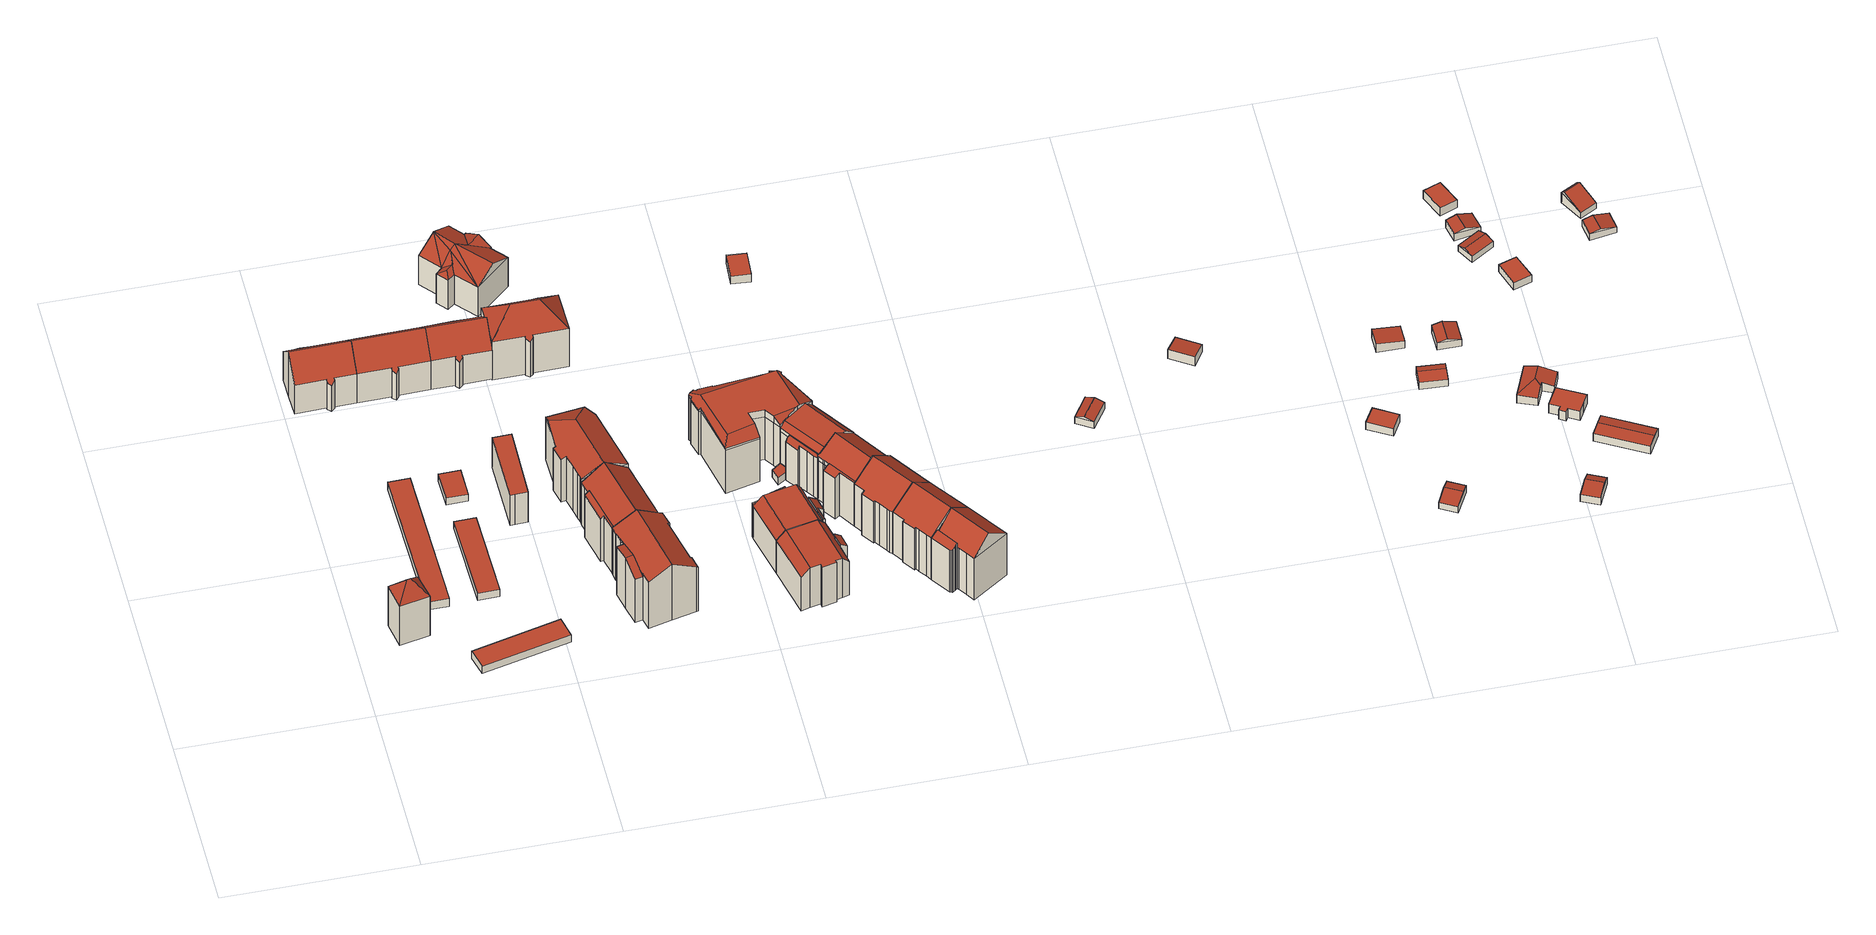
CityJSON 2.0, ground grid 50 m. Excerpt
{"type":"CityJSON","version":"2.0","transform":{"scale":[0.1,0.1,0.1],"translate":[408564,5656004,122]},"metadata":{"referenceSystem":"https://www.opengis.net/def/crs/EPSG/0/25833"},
"CityObjects":{
"building1":{"type":"Building","attributes":{"Dachtyp_tdc":"tdcFreeFormRoof","Gemeindeschluessel":14612000,"Dachneigung":51.04,"QualitaetDacherkennung":3,"Geometrietyp2DReferenz":"3000","measuredHeight":18.3,"function":"31001_9998","roofType":"5000"},"geometry":[{"type":"Solid","lod":"2","boundaries":[[[[0,1,2,3]],[[1,4,5,2]],[[4,6,7,5]],[[6,0,3,7]],[[8,6,4]],[[9,8,4,1]],[[9,1,0]],[[8,9,0,6]],[[3,2,5,7]]]],"semantics":{"surfaces":[{"type":"WallSurface"},{"type":"RoofSurface"},{"type":"GroundSurface"}],"values":[[0,0,0,0,1,1,1,1,2]]}}]},
"building2":{"type":"Building","attributes":{"Dachtyp_tdc":"tdcPolyFlatRoof","Gemeindeschluessel":14612000,"Dachneigung":0,"QualitaetDacherkennung":87,"Geometrietyp2DReferenz":"3000","measuredHeight":2.67,"function":"31001_2000","roofType":"1000"},"geometry":[{"type":"Solid","lod":"2","boundaries":[[[[10,11,12,13]],[[11,14,15,12]],[[14,16,17,15]],[[16,10,13,17]],[[16,14,11,10]],[[13,12,15,17]]]],"semantics":{"surfaces":[{"type":"WallSurface"},{"type":"RoofSurface"},{"type":"GroundSurface"}],"values":[[0,0,0,0,1,2]]}}]},
"building3":{"type":"Building","attributes":{"Dachtyp_tdc":"tdcGableRoof","Gemeindeschluessel":14612000,"Dachneigung":44.92,"QualitaetDacherkennung":93,"Geometrietyp2DReferenz":"3000","measuredHeight":15.89,"function":"31001_9998","roofType":"3100"},"geometry":[{"type":"Solid","lod":"2","boundaries":[[[[18,19,20,21]],[[19,22,23,20]],[[22,24,25,23]],[[24,26,27,25]],[[26,28,29,27]],[[28,30,31,29]],[[30,32,33,31]],[[32,34,35,33]],[[34,36,37,35]],[[36,38,39,37]],[[38,40,41,39]],[[40,42,43,41]],[[42,44,45,43]],[[44,18,21,45]],[[40,38,36,34,32,30,28]],[[28,26,24,22,19,18,44,42,40]],[[21,20,23,25,27,29,31,33,35,37,39,41,43,45]]]],"semantics":{"surfaces":[{"type":"WallSurface"},{"type":"RoofSurface"},{"type":"GroundSurface"}],"values":[[0,0,0,0,0,0,0,0,0,0,0,0,0,0,1,1,2]]}}]},
"building4":{"type":"Building","attributes":{"Dachtyp_tdc":"tdcPolyFlatRoof","Gemeindeschluessel":14612000,"Dachneigung":0,"QualitaetDacherkennung":79,"Geometrietyp2DReferenz":"3000","measuredHeight":2.45,"function":"31001_2000","roofType":"1000"},"geometry":[{"type":"Solid","lod":"2","boundaries":[[[[46,47,48,49]],[[47,50,51,48]],[[50,52,53,51]],[[52,46,49,53]],[[52,50,47,46]],[[49,48,51,53]]]],"semantics":{"surfaces":[{"type":"WallSurface"},{"type":"RoofSurface"},{"type":"GroundSurface"}],"values":[[0,0,0,0,1,2]]}}]},
"building5":{"type":"Building","attributes":{"Dachtyp_tdc":"tdcPolyFlatRoof","Gemeindeschluessel":14612000,"Dachneigung":0,"QualitaetDacherkennung":80,"Geometrietyp2DReferenz":"3000","measuredHeight":2.42,"function":"31001_2000","roofType":"1000"},"geometry":[{"type":"Solid","lod":"2","boundaries":[[[[54,55,56,57]],[[55,58,59,56]],[[58,60,61,59]],[[60,54,57,61]],[[60,58,55,54]],[[57,56,59,61]]]],"semantics":{"surfaces":[{"type":"WallSurface"},{"type":"RoofSurface"},{"type":"GroundSurface"}],"values":[[0,0,0,0,1,2]]}}]},
"building6":{"type":"Building","attributes":{"Dachtyp_tdc":"tdcPolyFlatRoof","Gemeindeschluessel":14612000,"Dachneigung":0,"QualitaetDacherkennung":92,"Geometrietyp2DReferenz":"3000","measuredHeight":2.44,"function":"31001_2000","roofType":"1000"},"geometry":[{"type":"Solid","lod":"2","boundaries":[[[[62,63,64,65]],[[63,66,67,64]],[[66,68,69,67]],[[68,62,65,69]],[[68,66,63,62]],[[65,64,67,69]]]],"semantics":{"surfaces":[{"type":"WallSurface"},{"type":"RoofSurface"},{"type":"GroundSurface"}],"values":[[0,0,0,0,1,2]]}}]},
"building7":{"type":"Building","attributes":{"Dachtyp_tdc":"tdcGableRoof","Gemeindeschluessel":14612000,"Dachneigung":44.97,"QualitaetDacherkennung":93,"Geometrietyp2DReferenz":"3000","measuredHeight":15.93,"function":"31001_9998","roofType":"3100"},"geometry":[{"type":"Solid","lod":"2","boundaries":[[[[70,71,72,73]],[[71,74,75,72]],[[74,76,77,75]],[[76,78,79,77]],[[78,80,81,79]],[[80,82,83,81]],[[82,84,85,83]],[[84,86,87,85]],[[86,88,89,87]],[[88,42,43,89]],[[42,90,91,43]],[[90,38,39,91]],[[38,92,93,39]],[[92,70,73,93]],[[90,42,88,86,84,82,80,78,76]],[[76,74,71,70,92,38,90]],[[73,72,75,77,79,81,83,85,87,89,43,91,39,93]]]],"semantics":{"surfaces":[{"type":"WallSurface"},{"type":"RoofSurface"},{"type":"GroundSurface"}],"values":[[0,0,0,0,0,0,0,0,0,0,0,0,0,0,1,1,2]]}}]},
"building8":{"type":"Building","attributes":{"Dachtyp_tdc":"tdcPolyFlatRoof","Gemeindeschluessel":14612000,"Dachneigung":0,"QualitaetDacherkennung":12,"Geometrietyp2DReferenz":"3000","measuredHeight":10.64,"function":"31001_2000","roofType":"1000"},"geometry":[{"type":"Solid","lod":"2","boundaries":[[[[94,95,96,97]],[[95,98,99,96]],[[98,100,101,99]],[[100,102,103,101]],[[102,94,97,103]],[[102,100,98,95,94]],[[97,96,99,101,103]]]],"semantics":{"surfaces":[{"type":"WallSurface"},{"type":"RoofSurface"},{"type":"GroundSurface"}],"values":[[0,0,0,0,0,1,2]]}}]},
"building9":{"type":"Building","attributes":{"Dachtyp_tdc":"tdcGableRoof","Gemeindeschluessel":14612000,"Dachneigung":44.89,"QualitaetDacherkennung":94,"Geometrietyp2DReferenz":"3000","measuredHeight":15.91,"function":"31001_9998","roofType":"3100"},"geometry":[{"type":"Solid","lod":"2","boundaries":[[[[104,105,106,107]],[[105,108,109,106]],[[108,110,111,109]],[[110,78,79,111]],[[78,76,77,79]],[[76,74,75,77]],[[74,112,113,75]],[[112,114,115,113]],[[114,116,117,115]],[[116,118,119,117]],[[118,120,121,119]],[[120,122,123,121]],[[122,124,125,123]],[[124,104,107,125]],[[120,118,116,114,112,74,76]],[[76,78,110,108,105,104,124,122,120]],[[107,106,109,111,79,77,75,113,115,117,119,121,123,125]]]],"semantics":{"surfaces":[{"type":"WallSurface"},{"type":"RoofSurface"},{"type":"GroundSurface"}],"values":[[0,0,0,0,0,0,0,0,0,0,0,0,0,0,1,1,2]]}}]},
"building10":{"type":"Building","attributes":{"Gemeindeschluessel":14612000,"Geometrietyp2DReferenz":"3000","function":"31001_9998","roofType":"9999"},"children":["building10-1","building10-2"]},
"building10-1":{"type":"BuildingPart","attributes":{"Dachtyp_tdc":"tdcGableRoof","Dachneigung":26.44,"QualitaetDacherkennung":36,"Geometrietyp2DReferenz":"3000","measuredHeight":17.96,"roofType":"3100"},"parents":["building10"],"geometry":[{"type":"MultiSurface","lod":"2","boundaries":[[[126,127,128,129]],[[127,130,131,128]],[[132,133,134,135]],[[133,136,137,134]],[[136,138,139,137]],[[138,140,141,139]],[[140,126,129,141]],[[136,133,132,142,143]],[[143,144,130,127,126,140,138,136]],[[129,128,131,145,135,134,137,139,141]]],"semantics":{"surfaces":[{"type":"WallSurface"},{"type":"RoofSurface"},{"type":"GroundSurface"}],"values":[0,0,0,0,0,0,0,1,1,2]}}]},
"building10-2":{"type":"BuildingPart","attributes":{"Dachtyp_tdc":"tdcGableRoof","Dachneigung":32.21,"QualitaetDacherkennung":60,"Geometrietyp2DReferenz":"3000","measuredHeight":19.76,"roofType":"3100"},"parents":["building10"],"geometry":[{"type":"MultiSurface","lod":"2","boundaries":[[[146,147,148,149]],[[147,150,151,148]],[[150,152,153,151]],[[152,154,155,153]],[[154,156,157,155]],[[156,158,159,157]],[[158,160,161,159]],[[160,162,163,161]],[[162,164,132,135,163]],[[165,166,128,131,130]],[[166,167,168,128]],[[167,169,170,168]],[[169,171,172,170]],[[171,173,174,172]],[[173,175,176,174]],[[175,146,149,176]],[[171,169,167,166,165,144,177,142,164,162,160,158]],[[158,156,154,152,150,147,146,175,173,171]],[[149,148,151,153,155,157,159,161,163,135,145,131,128,168,170,172,174,176]]],"semantics":{"surfaces":[{"type":"WallSurface"},{"type":"RoofSurface"},{"type":"GroundSurface"}],"values":[0,0,0,0,0,0,0,0,0,0,0,0,0,0,0,0,1,1,2]}}]},
"building11":{"type":"Building","attributes":{"Gemeindeschluessel":14612000,"Geometrietyp2DReferenz":"3000","function":"31001_9998","roofType":"9999"},"children":["building11-1","building11-2"]},
"building11-1":{"type":"BuildingPart","attributes":{"Dachtyp_tdc":"tdcPolyFlatRoof","Dachneigung":43.77,"QualitaetDacherkennung":61,"Geometrietyp2DReferenz":"3000","measuredHeight":16.26,"roofType":"2100"},"parents":["building11"],"geometry":[{"type":"MultiSurface","lod":"2","boundaries":[[[178,179,180,181,182]],[[183,184,185,186,187]],[[184,188,189,185]],[[188,190,191,189]],[[190,178,182,191]],[[190,188,184,183,179,178]],[[182,181,186,185,189,191]]],"semantics":{"surfaces":[{"type":"WallSurface"},{"type":"RoofSurface"},{"type":"GroundSurface"}],"values":[0,0,0,0,0,1,2]}}]},
"building11-2":{"type":"BuildingPart","attributes":{"Dachtyp_tdc":"tdcGableRoof","Dachneigung":38.02,"QualitaetDacherkennung":66,"Geometrietyp2DReferenz":"3000","measuredHeight":19.14,"roofType":"3100"},"parents":["building11"],"geometry":[{"type":"MultiSurface","lod":"2","boundaries":[[[192,193,194,195]],[[193,196,197,194]],[[196,198,199,197]],[[198,200,201,199]],[[200,202,203,201]],[[202,204,205,203]],[[204,206,207,205]],[[206,187,186,207]],[[180,192,195,181]],[[206,204,202,200]],[[200,198,196,193,192,180,187,206]],[[195,194,197,199,201,203,205,207,186,181]]],"semantics":{"surfaces":[{"type":"WallSurface"},{"type":"RoofSurface"},{"type":"GroundSurface"}],"values":[0,0,0,0,0,0,0,0,0,1,1,2]}}]},
"building12":{"type":"Building","attributes":{"Dachtyp_tdc":"tdcFreeFormRoof","Gemeindeschluessel":14612000,"Dachneigung":28.93,"QualitaetDacherkennung":78,"Geometrietyp2DReferenz":"3000","measuredHeight":18.8,"function":"31001_9998","roofType":"5000"},"geometry":[{"type":"Solid","lod":"2","boundaries":[[[[208,209,210,211]],[[209,212,213,210]],[[212,214,215,213]],[[214,216,217,215]],[[216,218,219,217]],[[218,220,221,219]],[[220,222,223,221]],[[222,224,225,223]],[[224,226,227,225]],[[226,228,229,227]],[[228,230,231,229]],[[230,208,211,231]],[[232,233,234,212]],[[230,228,226,224,222,220,235,233,232,209,208]],[[218,216,214,234,233,235]],[[212,209,232]],[[214,212,234]],[[220,218,235]],[[211,210,213,215,217,219,221,223,225,227,229,231]]]],"semantics":{"surfaces":[{"type":"WallSurface"},{"type":"RoofSurface"},{"type":"GroundSurface"}],"values":[[0,0,0,0,0,0,0,0,0,0,0,0,1,1,1,0,0,0,2]]}}]},
"building13":{"type":"Building","attributes":{"Dachtyp_tdc":"tdcFreeFormRoof","Gemeindeschluessel":14612000,"Dachneigung":26.89,"QualitaetDacherkennung":75,"Geometrietyp2DReferenz":"3000","measuredHeight":13.46,"function":"31001_9998","roofType":"5000"},"geometry":[{"type":"Solid","lod":"2","boundaries":[[[[236,237,238,239]],[[237,240,241,238]],[[240,242,243,241]],[[242,244,245,243]],[[244,246,247,245]],[[246,248,249,247]],[[248,250,251,249]],[[250,252,253,251]],[[252,254,255,253]],[[254,256,257,255]],[[256,258,259,257]],[[258,236,239,259]],[[260,261,258,256]],[[262,263,260,256,254]],[[262,254,252]],[[264,250,265]],[[262,264,263]],[[262,250,264]],[[250,262,252]],[[263,242,266]],[[264,242,263]],[[242,264,244]],[[267,265,250,248]],[[267,248,246]],[[264,265,267,246,244]],[[266,242,240]],[[263,266,240,237]],[[261,260,263,237,236]],[[261,236,258]],[[239,238,241,243,245,247,249,251,253,255,257,259]]]],"semantics":{"surfaces":[{"type":"WallSurface"},{"type":"RoofSurface"},{"type":"GroundSurface"}],"values":[[0,0,0,0,0,0,0,0,0,0,0,0,1,1,0,1,1,1,1,1,1,1,1,1,1,0,1,1,0,2]]}}]},
"building14":{"type":"Building","attributes":{"Dachtyp_tdc":"tdcHipRoof","Gemeindeschluessel":14612000,"Dachneigung":44.8,"QualitaetDacherkennung":93,"Geometrietyp2DReferenz":"3000","measuredHeight":19.2,"function":"31001_9998","roofType":"3200"},"geometry":[{"type":"Solid","lod":"2","boundaries":[[[[268,269,270,271]],[[269,272,273,270]],[[272,274,275,273]],[[274,276,277,275]],[[276,278,279,277]],[[278,280,281,279]],[[280,282,283,281]],[[282,284,285,283]],[[284,286,287,285]],[[286,288,289,287]],[[288,290,291,289]],[[290,292,293,291]],[[292,294,295,293]],[[294,268,271,295]],[[290,288,296]],[[276,274,297]],[[288,286,284,282,280,278,276,297,296]],[[274,272,269,268,294,292,290,296,297]],[[271,270,273,275,277,279,281,283,285,287,289,291,293,295]]]],"semantics":{"surfaces":[{"type":"WallSurface"},{"type":"RoofSurface"},{"type":"GroundSurface"}],"values":[[0,0,0,0,0,0,0,0,0,0,0,0,0,0,1,1,1,1,2]]}}]},
"building15":{"type":"Building","attributes":{"Gemeindeschluessel":14612000,"Geometrietyp2DReferenz":"3000","function":"31001_9998","roofType":"9999"},"children":["building15-1","building15-2"]},
"building15-1":{"type":"BuildingPart","attributes":{"Dachtyp_tdc":"tdcPolyFlatRoof","Dachneigung":37.3,"QualitaetDacherkennung":45,"Geometrietyp2DReferenz":"3000","measuredHeight":13.2,"roofType":"2100"},"parents":["building15"],"geometry":[{"type":"MultiSurface","lod":"2","boundaries":[[[298,299,300,301]],[[299,302,303,304,300]],[[305,298,301,306,307]],[[305,308,302,299,298]],[[301,300,304,309,306]]],"semantics":{"surfaces":[{"type":"WallSurface"},{"type":"RoofSurface"},{"type":"GroundSurface"}],"values":[0,0,0,1,2]}}]},
"building15-2":{"type":"BuildingPart","attributes":{"Dachtyp_tdc":"tdcCutGableRoof","Dachneigung":1.99,"QualitaetDacherkennung":68,"Geometrietyp2DReferenz":"3000","measuredHeight":14.12,"roofType":"9999"},"parents":["building15"],"geometry":[{"type":"MultiSurface","lod":"2","boundaries":[[[310,311,312,313]],[[311,314,315,312]],[[314,316,317,315]],[[316,318,319,317]],[[318,320,321,319]],[[320,322,323,321]],[[322,324,325,323]],[[324,307,306,325]],[[303,326,327,304]],[[326,328,329,327]],[[328,330,331,329]],[[330,332,333,331]],[[332,310,313,333]],[[320,318,316,314]],[[328,326,303,334,307,324,322]],[[314,311,310,332,330,328,322,320]],[[313,312,315,317,319,321,323,325,306,309,304,327,329,331,333]]],"semantics":{"surfaces":[{"type":"WallSurface"},{"type":"RoofSurface"},{"type":"GroundSurface"}],"values":[0,0,0,0,0,0,0,0,0,0,0,0,0,1,1,1,2]}}]},
"building16":{"type":"Building","attributes":{"Gemeindeschluessel":14612000,"Geometrietyp2DReferenz":"3000","function":"31001_9998","roofType":"9999"},"children":["building16-1","building16-2","building16-3"]},
"building16-1":{"type":"BuildingPart","attributes":{"Dachtyp_tdc":"tdcPolyFlatRoof","Dachneigung":6.34,"QualitaetDacherkennung":15,"Geometrietyp2DReferenz":"3000","measuredHeight":12.87,"roofType":"2100"},"parents":["building16"],"geometry":[{"type":"MultiSurface","lod":"2","boundaries":[[[335,336,337,338,339]],[[336,340,341,337]],[[340,342,343,341]],[[342,344,345,343]],[[344,346,347,348,345]],[[344,342,340,336,335,349,346]],[[348,338,337,341,343,345]]],"semantics":{"surfaces":[{"type":"WallSurface"},{"type":"RoofSurface"},{"type":"GroundSurface"}],"values":[0,0,0,0,0,1,2]}}]},
"building16-2":{"type":"BuildingPart","attributes":{"Dachtyp_tdc":"tdcCutGableRoof","Dachneigung":2.27,"QualitaetDacherkennung":78,"Geometrietyp2DReferenz":"3000","measuredHeight":14.11,"roofType":"9999"},"parents":["building16"],"geometry":[{"type":"MultiSurface","lod":"2","boundaries":[[[350,318,319,351]],[[318,339,338,319]],[[350,352,353,354,355]],[[318,350,355,356]],[[339,318,356,357,349]],[[356,355,354,357]],[[358,359,351,319,338,348]]],"semantics":{"surfaces":[{"type":"WallSurface"},{"type":"RoofSurface"},{"type":"GroundSurface"}],"values":[0,0,1,0,1,1,2]}}]},
"building16-3":{"type":"BuildingPart","attributes":{"Dachtyp_tdc":"tdcPolyFlatRoof","Dachneigung":39.28,"QualitaetDacherkennung":59,"Geometrietyp2DReferenz":"3000","measuredHeight":13.45,"roofType":"2100"},"parents":["building16"],"geometry":[{"type":"MultiSurface","lod":"2","boundaries":[[[360,361,362,359,352]],[[361,363,364,362]],[[363,365,366,364]],[[365,367,325,366]],[[367,368,350,351,325]],[[368,367,365,363,361,360]],[[359,362,364,366,325,351]]],"semantics":{"surfaces":[{"type":"WallSurface"},{"type":"RoofSurface"},{"type":"GroundSurface"}],"values":[0,0,0,0,0,1,2]}}]},
"building17":{"type":"Building","attributes":{"Dachtyp_tdc":"tdcFreeFormRoof","Gemeindeschluessel":14612000,"Dachneigung":0.074,"QualitaetDacherkennung":55,"Geometrietyp2DReferenz":"3000","measuredHeight":17.55,"function":"31001_9998","roofType":"5000"},"geometry":[{"type":"Solid","lod":"2","boundaries":[[[[369,370,371,372]],[[370,373,374,371]],[[373,375,376,374]],[[375,377,378,376]],[[377,379,380,378]],[[379,381,382,380]],[[381,383,384,382]],[[383,385,386,384]],[[385,387,388,386]],[[387,389,390,388]],[[389,391,392,390]],[[391,393,394,392]],[[393,395,396,394]],[[395,397,398,396]],[[397,399,400,398]],[[399,401,402,400]],[[401,403,404,402]],[[403,405,406,404]],[[405,407,408,406]],[[407,409,410,408]],[[409,411,412,410]],[[411,413,414,412]],[[413,369,372,414]],[[415,416,417,418,419,420,421,422,423]],[[424,425,426,427,428,429,430,419,418,431,432]],[[433,434,432,431,435,391]],[[436,437,438]],[[439,417,416,440,441]],[[442,435,431,418,417,439,443,444,437,436]],[[399,444,443,401]],[[397,437,444,399]],[[401,443,439,441,403]],[[391,435,442,393]],[[393,442,436,438,395]],[[403,441,440,405]],[[405,440,416,415,407]],[[395,438,437,397]],[[387,434,433,389]],[[389,433,391]],[[385,432,434,387]],[[383,424,432,385]],[[370,430,429,373]],[[369,420,419,430,370]],[[373,429,428,375]],[[375,428,427,377]],[[377,427,426,379]],[[379,426,425,381]],[[381,425,424,383]],[[411,422,421,413]],[[409,423,422,411]],[[413,421,420,369]],[[407,415,423,409]],[[372,371,374,376,378,380,382,384,386,388,390,392,394,396,398,400,402,404,406,408,410,412,414]]]],"semantics":{"surfaces":[{"type":"WallSurface"},{"type":"RoofSurface"},{"type":"GroundSurface"}],"values":[[0,0,0,0,0,0,0,0,0,0,0,0,0,0,0,0,0,0,0,0,0,0,0,1,1,1,1,1,1,0,0,0,0,0,0,0,0,0,0,0,0,0,0,0,0,0,0,0,0,0,0,0,2]]}}]},
"building18":{"type":"Building","attributes":{"Dachtyp_tdc":"tdcPolyFlatRoof","Gemeindeschluessel":14612000,"Dachneigung":0,"QualitaetDacherkennung":49,"Geometrietyp2DReferenz":"3000","measuredHeight":2.39,"function":"31001_9998","roofType":"1000"},"geometry":[{"type":"Solid","lod":"2","boundaries":[[[[445,446,447,448]],[[446,449,450,447]],[[449,451,452,450]],[[451,453,454,452]],[[453,445,448,454]],[[453,451,449,446,445]],[[448,447,450,452,454]]]],"semantics":{"surfaces":[{"type":"WallSurface"},{"type":"RoofSurface"},{"type":"GroundSurface"}],"values":[[0,0,0,0,0,1,2]]}}]},
"building19":{"type":"Building","attributes":{"Gemeindeschluessel":14612000,"Geometrietyp2DReferenz":"3000","function":"31001_9998","roofType":"9999"},"children":["building19-1","building19-2"]},
"building19-1":{"type":"BuildingPart","attributes":{"Dachtyp_tdc":"tdcCutGableRoof","Dachneigung":0.489,"QualitaetDacherkennung":82,"Geometrietyp2DReferenz":"3000","measuredHeight":16.6,"roofType":"9999"},"parents":["building19"],"geometry":[{"type":"MultiSurface","lod":"2","boundaries":[[[455,456,457,458]],[[459,460,461,462]],[[460,463,464,461]],[[463,455,458,464]],[[465,466,467,455]],[[395,468,469,470,471]],[[466,472,471,470,467]],[[455,467,470,469,473,456]],[[459,474,468,395,460]],[[460,395,471,472,466,465,463]],[[463,465,455]],[[458,457,462,461,464]]],"semantics":{"surfaces":[{"type":"WallSurface"},{"type":"RoofSurface"},{"type":"GroundSurface"}],"values":[0,0,0,0,1,1,1,0,0,0,0,2]}}]},
"building19-2":{"type":"BuildingPart","attributes":{"Dachtyp_tdc":"tdcFreeFormRoof","Dachneigung":65.53,"QualitaetDacherkennung":34,"Geometrietyp2DReferenz":"3000","measuredHeight":15.44,"roofType":"5000"},"parents":["building19"],"geometry":[{"type":"MultiSurface","lod":"2","boundaries":[[[475,476,477,478]],[[476,479,480,477]],[[479,481,482,480]],[[481,474,459,462,482]],[[473,483,484,457,456]],[[483,485,486,484]],[[485,487,488,486]],[[487,475,478,488]],[[483,473,489]],[[473,474,490,489]],[[474,481,490]],[[481,479,476,475,487,485,483,489,490]],[[478,477,480,482,462,457,484,486,488]]],"semantics":{"surfaces":[{"type":"WallSurface"},{"type":"RoofSurface"},{"type":"GroundSurface"}],"values":[0,0,0,0,0,0,0,0,1,1,1,1,2]}}]},
"building20":{"type":"Building","attributes":{"Gemeindeschluessel":14612000,"Geometrietyp2DReferenz":"3000","function":"31001_9998","roofType":"9999"},"children":["building20-1","building20-2"]},
"building20-1":{"type":"BuildingPart","attributes":{"Dachtyp_tdc":"tdcGableRoof","Dachneigung":38.84,"QualitaetDacherkennung":52,"Geometrietyp2DReferenz":"3000","measuredHeight":18.78,"roofType":"3100"},"parents":["building20"],"geometry":[{"type":"MultiSurface","lod":"2","boundaries":[[[491,492,493,494]],[[495,496,497,498]],[[496,499,500,497]],[[499,501,484,500]],[[501,502,458,484]],[[502,491,494,458]],[[502,503,504,491]],[[505,506,504,503,507,508,509]],[[495,505,509,496]],[[496,509,508,499]],[[499,508,507,501]],[[501,507,503,502]],[[491,504,506,492]],[[494,493,498,497,500,484,458]]],"semantics":{"surfaces":[{"type":"WallSurface"},{"type":"RoofSurface"},{"type":"GroundSurface"}],"values":[0,0,0,0,0,0,1,1,0,0,0,0,0,2]}}]},
"building20-2":{"type":"BuildingPart","attributes":{"Dachtyp_tdc":"tdcPolyFlatRoof","Dachneigung":25.18,"QualitaetDacherkennung":34,"Geometrietyp2DReferenz":"3000","measuredHeight":15.44,"roofType":"2100"},"parents":["building20"],"geometry":[{"type":"MultiSurface","lod":"2","boundaries":[[[510,511,512,513]],[[511,514,515,512]],[[514,516,517,515]],[[516,518,519,517]],[[518,520,521,519]],[[520,522,505,495,498,521]],[[523,510,513,493,492,506]],[[523,522,520,518,516,514,511,510]],[[513,512,515,517,519,521,498,493]]],"semantics":{"surfaces":[{"type":"WallSurface"},{"type":"RoofSurface"},{"type":"GroundSurface"}],"values":[0,0,0,0,0,0,0,1,2]}}]},
"building21":{"type":"Building","attributes":{"Dachtyp_tdc":"tdcGableRoof","Gemeindeschluessel":14612000,"Dachneigung":35.29,"QualitaetDacherkennung":82,"Geometrietyp2DReferenz":"3000","measuredHeight":19.66,"function":"31001_9998","roofType":"3100"},"geometry":[{"type":"Solid","lod":"2","boundaries":[[[[524,525,526,527]],[[525,528,529,526]],[[528,530,531,529]],[[530,532,533,531]],[[532,534,535,533]],[[534,536,537,535]],[[536,538,539,537]],[[538,540,541,539]],[[540,542,543,541]],[[542,544,545,543]],[[544,546,547,545]],[[546,548,549,547]],[[548,524,527,549]],[[544,542,540,538]],[[538,536,534,532,530,528,525,524,548,546,544]],[[527,526,529,531,533,535,537,539,541,543,545,547,549]]]],"semantics":{"surfaces":[{"type":"WallSurface"},{"type":"RoofSurface"},{"type":"GroundSurface"}],"values":[[0,0,0,0,0,0,0,0,0,0,0,0,0,1,1,2]]}}]},
"building22":{"type":"Building","attributes":{"Dachtyp_tdc":"tdcGableRoof","Gemeindeschluessel":14612000,"Dachneigung":35.3,"QualitaetDacherkennung":75,"Geometrietyp2DReferenz":"3000","measuredHeight":19.75,"function":"31001_9998","roofType":"3100"},"geometry":[{"type":"Solid","lod":"2","boundaries":[[[[550,551,552,553]],[[551,554,555,552]],[[554,556,557,555]],[[556,558,559,557]],[[558,560,561,559]],[[560,562,563,561]],[[562,564,565,563]],[[564,546,547,565]],[[546,566,567,547]],[[566,568,543,567]],[[568,569,570,543]],[[569,550,553,570]],[[566,546,564,562,560,558,556,554,551,550]],[[550,569,568,566]],[[553,552,555,557,559,561,563,565,547,567,543,570]]]],"semantics":{"surfaces":[{"type":"WallSurface"},{"type":"RoofSurface"},{"type":"GroundSurface"}],"values":[[0,0,0,0,0,0,0,0,0,0,0,0,1,1,2]]}}]},
"building23":{"type":"Building","attributes":{"Gemeindeschluessel":14612000,"Geometrietyp2DReferenz":"3000","function":"31001_9998","roofType":"9999"},"children":["building23-1","building23-2"]},
"building23-1":{"type":"BuildingPart","attributes":{"Dachtyp_tdc":"tdcPolyFlatRoof","Dachneigung":33.84,"QualitaetDacherkennung":38,"Geometrietyp2DReferenz":"3000","measuredHeight":16.13,"roofType":"2100"},"parents":["building23"],"geometry":[{"type":"MultiSurface","lod":"2","boundaries":[[[571,572,573,574,575]],[[572,576,577,573]],[[576,578,579,577]],[[578,580,581,579]],[[580,582,583,581]],[[582,584,585,583]],[[584,551,552,585]],[[551,586,587,588,552]],[[551,584,582,580,578,576,572,571,586]],[[588,574,573,577,579,581,583,585,552]]],"semantics":{"surfaces":[{"type":"WallSurface"},{"type":"RoofSurface"},{"type":"GroundSurface"}],"values":[0,0,0,0,0,0,0,0,1,2]}}]},
"building23-2":{"type":"BuildingPart","attributes":{"Dachtyp_tdc":"tdcGableRoof","Dachneigung":39.26,"QualitaetDacherkennung":57,"Geometrietyp2DReferenz":"3000","measuredHeight":19.79,"roofType":"3100"},"parents":["building23"],"geometry":[{"type":"MultiSurface","lod":"2","boundaries":[[[589,590,591,592]],[[590,593,594,591]],[[593,595,596,594]],[[595,575,574,596]],[[587,597,570,588]],[[597,589,592,570]],[[569,550,598,599]],[[575,595,593,590,598,550,600]],[[575,600,587]],[[587,600,550,569,597]],[[589,599,598,590]],[[597,569,599,589]],[[592,591,594,596,574,588,570]]],"semantics":{"surfaces":[{"type":"WallSurface"},{"type":"RoofSurface"},{"type":"GroundSurface"}],"values":[0,0,0,0,0,0,1,1,0,0,0,0,2]}}]},
"building24":{"type":"Building","attributes":{"Dachtyp_tdc":"tdcPolyFlatRoof","Gemeindeschluessel":14612000,"Dachneigung":0,"QualitaetDacherkennung":75,"Geometrietyp2DReferenz":"3000","measuredHeight":2.72,"function":"31001_9998","roofType":"1000"},"geometry":[{"type":"Solid","lod":"2","boundaries":[[[[601,602,603,604]],[[602,605,606,603]],[[605,607,608,606]],[[607,601,604,608]],[[607,605,602,601]],[[604,603,606,608]]]],"semantics":{"surfaces":[{"type":"WallSurface"},{"type":"RoofSurface"},{"type":"GroundSurface"}],"values":[[0,0,0,0,1,2]]}}]},
"building25":{"type":"Building","attributes":{"Dachtyp_tdc":"tdcGableRoof","Gemeindeschluessel":14612000,"Dachneigung":16.5,"QualitaetDacherkennung":77,"Geometrietyp2DReferenz":"3000","measuredHeight":3.03,"function":"31001_9998","roofType":"3100"},"geometry":[{"type":"Solid","lod":"2","boundaries":[[[[609,610,611,612]],[[610,613,614,611]],[[613,615,616,614]],[[615,609,612,616]],[[613,610,617]],[[609,615,618]],[[610,609,618,617]],[[615,613,617,618]],[[612,611,614,616]]]],"semantics":{"surfaces":[{"type":"WallSurface"},{"type":"RoofSurface"},{"type":"GroundSurface"}],"values":[[0,0,0,0,0,0,1,1,2]]}}]},
"building26":{"type":"Building","attributes":{"Dachtyp_tdc":"tdcPolyFlatRoof","Gemeindeschluessel":14612000,"Dachneigung":6.53,"QualitaetDacherkennung":69,"Geometrietyp2DReferenz":"3000","measuredHeight":3.23,"function":"31001_9998","roofType":"2100"},"geometry":[{"type":"Solid","lod":"2","boundaries":[[[[619,620,621,622]],[[620,623,624,621]],[[623,625,626,624]],[[625,619,622,626]],[[625,623,620,619]],[[622,621,624,626]]]],"semantics":{"surfaces":[{"type":"WallSurface"},{"type":"RoofSurface"},{"type":"GroundSurface"}],"values":[[0,0,0,0,1,2]]}}]},
"building27":{"type":"Building","attributes":{"Dachtyp_tdc":"tdcPolyFlatRoof","Gemeindeschluessel":14612000,"Dachneigung":0,"QualitaetDacherkennung":61,"Geometrietyp2DReferenz":"3000","measuredHeight":2.59,"function":"31001_9998","roofType":"1000"},"geometry":[{"type":"Solid","lod":"2","boundaries":[[[[627,628,629,630]],[[628,631,632,629]],[[631,633,634,632]],[[633,627,630,634]],[[633,631,628,627]],[[630,629,632,634]]]],"semantics":{"surfaces":[{"type":"WallSurface"},{"type":"RoofSurface"},{"type":"GroundSurface"}],"values":[[0,0,0,0,1,2]]}}]},
"building28":{"type":"Building","attributes":{"Dachtyp_tdc":"tdcGableRoof","Gemeindeschluessel":14612000,"Dachneigung":10.74,"QualitaetDacherkennung":58,"Geometrietyp2DReferenz":"3000","measuredHeight":2.97,"function":"31001_9998","roofType":"3100"},"geometry":[{"type":"Solid","lod":"2","boundaries":[[[[635,636,637,638]],[[636,639,640,637]],[[639,641,642,640]],[[641,635,638,642]],[[639,636,643]],[[635,641,644]],[[636,635,644,643]],[[641,639,643,644]],[[638,637,640,642]]]],"semantics":{"surfaces":[{"type":"WallSurface"},{"type":"RoofSurface"},{"type":"GroundSurface"}],"values":[[0,0,0,0,0,0,1,1,2]]}}]},
"building29":{"type":"Building","attributes":{"Dachtyp_tdc":"tdcPolyFlatRoof","Gemeindeschluessel":14612000,"Dachneigung":4.74,"QualitaetDacherkennung":56,"Geometrietyp2DReferenz":"3000","measuredHeight":3.09,"function":"31001_9998","roofType":"2100"},"geometry":[{"type":"Solid","lod":"2","boundaries":[[[[645,646,647,648]],[[646,649,650,647]],[[649,651,652,650]],[[651,645,648,652]],[[651,649,646,645]],[[648,647,650,652]]]],"semantics":{"surfaces":[{"type":"WallSurface"},{"type":"RoofSurface"},{"type":"GroundSurface"}],"values":[[0,0,0,0,1,2]]}}]},
"building30":{"type":"Building","attributes":{"Dachtyp_tdc":"tdcGableRoof","Gemeindeschluessel":14612000,"Dachneigung":15.46,"QualitaetDacherkennung":84,"Geometrietyp2DReferenz":"3000","measuredHeight":3.13,"function":"31001_9998","roofType":"3100"},"geometry":[{"type":"Solid","lod":"2","boundaries":[[[[653,654,655,656]],[[654,657,658,655]],[[657,659,660,658]],[[659,653,656,660]],[[657,654,661]],[[653,659,662]],[[654,653,662,661]],[[659,657,661,662]],[[656,655,658,660]]]],"semantics":{"surfaces":[{"type":"WallSurface"},{"type":"RoofSurface"},{"type":"GroundSurface"}],"values":[[0,0,0,0,0,0,1,1,2]]}}]},
"building31":{"type":"Building","attributes":{"Dachtyp_tdc":"tdcGableRoof","Gemeindeschluessel":14612000,"Dachneigung":16.48,"QualitaetDacherkennung":76,"Geometrietyp2DReferenz":"3000","measuredHeight":3.38,"function":"31001_9998","roofType":"3100"},"geometry":[{"type":"Solid","lod":"2","boundaries":[[[[663,664,665,666]],[[664,667,668,665]],[[667,669,670,668]],[[669,663,666,670]],[[667,664,671]],[[663,669,672]],[[664,663,672,671]],[[669,667,671,672]],[[666,665,668,670]]]],"semantics":{"surfaces":[{"type":"WallSurface"},{"type":"RoofSurface"},{"type":"GroundSurface"}],"values":[[0,0,0,0,0,0,1,1,2]]}}]},
"building32":{"type":"Building","attributes":{"Dachtyp_tdc":"tdcGableRoof","Gemeindeschluessel":14612000,"Dachneigung":10.12,"QualitaetDacherkennung":69,"Geometrietyp2DReferenz":"3000","measuredHeight":3.19,"function":"31001_9998","roofType":"3100"},"geometry":[{"type":"Solid","lod":"2","boundaries":[[[[673,674,675,676]],[[674,677,678,675]],[[677,679,680,678]],[[679,673,676,680]],[[677,674,681]],[[673,679,682]],[[674,673,682,681]],[[679,677,681,682]],[[676,675,678,680]]]],"semantics":{"surfaces":[{"type":"WallSurface"},{"type":"RoofSurface"},{"type":"GroundSurface"}],"values":[[0,0,0,0,0,0,1,1,2]]}}]},
"building33":{"type":"Building","attributes":{"Dachtyp_tdc":"tdcFreeFormRoof","Gemeindeschluessel":14612000,"Dachneigung":11.72,"QualitaetDacherkennung":43,"Geometrietyp2DReferenz":"3000","measuredHeight":3.54,"function":"31001_9998","roofType":"5000"},"geometry":[{"type":"Solid","lod":"2","boundaries":[[[[683,684,685,686]],[[684,687,688,685]],[[687,689,690,688]],[[689,691,692,690]],[[691,693,694,692]],[[693,683,686,694]],[[693,695,696,683]],[[689,687,697,696,695,691]],[[696,697,684,683]],[[687,684,697]],[[693,691,695]],[[686,685,688,690,692,694]]]],"semantics":{"surfaces":[{"type":"WallSurface"},{"type":"RoofSurface"},{"type":"GroundSurface"}],"values":[[0,0,0,0,0,0,1,1,1,0,0,2]]}}]},
"building34":{"type":"Building","attributes":{"Dachtyp_tdc":"tdcPolyFlatRoof","Gemeindeschluessel":14612000,"Dachneigung":0,"QualitaetDacherkennung":81,"Geometrietyp2DReferenz":"3000","measuredHeight":3.15,"function":"31001_9998","roofType":"1000"},"geometry":[{"type":"Solid","lod":"2","boundaries":[[[[698,699,700,701]],[[699,702,703,700]],[[702,704,705,703]],[[704,706,707,705]],[[706,708,709,707]],[[708,710,711,709]],[[710,712,713,711]],[[712,714,715,713]],[[714,698,701,715]],[[714,712,710,708,706,704,702,699,698]],[[701,700,703,705,707,709,711,713,715]]]],"semantics":{"surfaces":[{"type":"WallSurface"},{"type":"RoofSurface"},{"type":"GroundSurface"}],"values":[[0,0,0,0,0,0,0,0,0,1,2]]}}]},
"building35":{"type":"Building","attributes":{"Dachtyp_tdc":"tdcPolyFlatRoof","Gemeindeschluessel":14612000,"Dachneigung":2.98,"QualitaetDacherkennung":61,"Geometrietyp2DReferenz":"3000","measuredHeight":2.97,"function":"31001_9998","roofType":"2100"},"geometry":[{"type":"Solid","lod":"2","boundaries":[[[[716,717,718,719]],[[717,720,721,718]],[[720,722,723,721]],[[722,716,719,723]],[[722,720,717,716]],[[719,718,721,723]]]],"semantics":{"surfaces":[{"type":"WallSurface"},{"type":"RoofSurface"},{"type":"GroundSurface"}],"values":[[0,0,0,0,1,2]]}}]},
"building36":{"type":"Building","attributes":{"Dachtyp_tdc":"tdcGableRoof","Gemeindeschluessel":14612000,"Dachneigung":20.34,"QualitaetDacherkennung":57,"Geometrietyp2DReferenz":"3000","measuredHeight":2.96,"function":"31001_9998","roofType":"3100"},"geometry":[{"type":"Solid","lod":"2","boundaries":[[[[724,725,726,727]],[[725,728,729,726]],[[728,730,731,729]],[[730,724,727,731]],[[728,725,732]],[[724,730,733]],[[725,724,733,732]],[[730,728,732,733]],[[727,726,729,731]]]],"semantics":{"surfaces":[{"type":"WallSurface"},{"type":"RoofSurface"},{"type":"GroundSurface"}],"values":[[0,0,0,0,0,0,1,1,2]]}}]},
"building37":{"type":"Building","attributes":{"Dachtyp_tdc":"tdcGableRoof","Gemeindeschluessel":14612000,"Dachneigung":19.32,"QualitaetDacherkennung":60,"Geometrietyp2DReferenz":"3000","measuredHeight":3.37,"function":"31001_9998","roofType":"3100"},"geometry":[{"type":"Solid","lod":"2","boundaries":[[[[734,735,736,737]],[[735,738,739,736]],[[738,740,741,739]],[[740,734,737,741]],[[738,735,742]],[[734,740,743]],[[735,734,743,742]],[[740,738,742,743]],[[737,736,739,741]]]],"semantics":{"surfaces":[{"type":"WallSurface"},{"type":"RoofSurface"},{"type":"GroundSurface"}],"values":[[0,0,0,0,0,0,1,1,2]]}}]},
"building38":{"type":"Building","attributes":{"Dachtyp_tdc":"tdcGableRoof","Gemeindeschluessel":14612000,"Dachneigung":11.14,"QualitaetDacherkennung":83,"Geometrietyp2DReferenz":"3000","measuredHeight":3.28,"function":"31001_9998","roofType":"3100"},"geometry":[{"type":"Solid","lod":"2","boundaries":[[[[744,745,746,747]],[[745,748,749,746]],[[748,750,751,749]],[[750,744,747,751]],[[748,745,752]],[[744,750,753]],[[745,744,753,752]],[[750,748,752,753]],[[747,746,749,751]]]],"semantics":{"surfaces":[{"type":"WallSurface"},{"type":"RoofSurface"},{"type":"GroundSurface"}],"values":[[0,0,0,0,0,0,1,1,2]]}}]},
"building39":{"type":"Building","attributes":{"Dachtyp_tdc":"tdcPolyFlatRoof","Gemeindeschluessel":14612000,"Dachneigung":0,"QualitaetDacherkennung":82,"Geometrietyp2DReferenz":"3000","measuredHeight":2.57,"function":"31001_9998","roofType":"1000"},"geometry":[{"type":"Solid","lod":"2","boundaries":[[[[754,755,756,757]],[[755,758,759,756]],[[758,760,761,759]],[[760,754,757,761]],[[760,758,755,754]],[[757,756,759,761]]]],"semantics":{"surfaces":[{"type":"WallSurface"},{"type":"RoofSurface"},{"type":"GroundSurface"}],"values":[[0,0,0,0,1,2]]}}]},
"building40":{"type":"Building","attributes":{"Dachtyp_tdc":"tdcGableRoof","Gemeindeschluessel":14612000,"Dachneigung":21.77,"QualitaetDacherkennung":16,"Geometrietyp2DReferenz":"3000","measuredHeight":4.43,"function":"31001_9998","roofType":"3100"},"geometry":[{"type":"Solid","lod":"2","boundaries":[[[[762,763,764,765]],[[763,766,767,764]],[[766,768,769,767]],[[768,762,765,769]],[[766,763,770]],[[762,768,771]],[[763,762,771,770]],[[768,766,770,771]],[[765,764,767,769]]]],"semantics":{"surfaces":[{"type":"WallSurface"},{"type":"RoofSurface"},{"type":"GroundSurface"}],"values":[[0,0,0,0,0,0,1,1,2]]}}]},
"building41":{"type":"Building","attributes":{"Dachtyp_tdc":"tdcGableRoof","Gemeindeschluessel":14612000,"Dachneigung":11.82,"QualitaetDacherkennung":44,"Geometrietyp2DReferenz":"3000","measuredHeight":2.89,"function":"31001_9998","roofType":"3100"},"geometry":[{"type":"Solid","lod":"2","boundaries":[[[[772,773,774,775]],[[773,776,777,774]],[[776,778,779,777]],[[778,772,775,779]],[[776,773,780]],[[772,778,781]],[[773,772,781,780]],[[778,776,780,781]],[[775,774,777,779]]]],"semantics":{"surfaces":[{"type":"WallSurface"},{"type":"RoofSurface"},{"type":"GroundSurface"}],"values":[[0,0,0,0,0,0,1,1,2]]}}]}
},
"vertices":[
[90,138,224],[77,208,224],[77,208,85],[90,138,85],[153,223,224],[153,223,85],[168,154,224],[168,154,85],[126,182,268],[118,180,268],
[236,244,105],[181,243,105],[181,243,78],[236,244,78],[175,650,105],[175,650,78],[230,651,105],[230,651,78],
[107,935,179],[98,927,171],[98,927,82],[107,935,82],[89,935,179],[89,935,82],[89,940,184],[89,940,82],[9,938,184],[9,938,82],[8,996,241],[8,996,82],[7,1053,184],[7,1053,82],[34,1053,184],[34,1053,82],[48,1054,184],[48,1054,82],[75,1054,184],[75,1054,82],[161,1055,184],[161,1055,82],[162,999,241],[162,999,82],[163,941,184],[163,941,82],[107,940,184],[107,940,82],
[496,63,106],[264,8,106],[264,8,81],[496,63,81],[250,63,106],[250,63,81],[483,119,106],[483,119,81],
[361,246,105],[306,245,105],[306,245,81],[361,246,81],[302,489,105],[302,489,81],[357,490,105],[357,490,81],
[356,571,102],[301,571,102],[301,571,78],[356,571,78],[300,652,102],[300,652,78],[355,653,102],[355,653,78],
[203,1056,184],[230,1056,184],[230,1056,82],[203,1056,82],[345,1058,184],[345,1058,82],[346,1001,241],[346,1001,82],[347,944,184],[347,944,82],[266,942,184],[266,942,82],[266,938,179],[266,938,82],[259,930,171],[259,930,82],[250,937,179],[250,937,82],[250,942,184],[250,942,82],[162,998,241],[162,998,82],[188,1056,184],[188,1056,82],
[438,475,180],[437,670,180],[437,670,74],[438,475,74],[485,671,180],[485,671,74],[482,476,180],[482,476,74],[450,475,180],[450,475,74],
[425,941,180],[416,933,172],[416,933,82],[425,941,82],[408,941,180],[408,941,82],[408,945,184],[408,945,82],[428,1060,184],[428,1060,82],[454,1060,184],[454,1060,82],[470,1060,184],[470,1060,82],[497,1061,184],[497,1061,82],[498,1003,241],[498,1003,82],[499,946,184],[499,946,82],[425,945,184],[425,945,82],
[655,230,232],[649,252,228],[649,252,66],[655,230,66],[650,252,228],[650,252,66],[683,109,219],[664,105,219],[664,105,66],[683,109,66],[652,155,245],[652,155,66],[641,205,236],[641,205,66],[659,209,236],[659,209,66],[679,129,229],[671,160,245],[651,246,229],[671,160,66],
[785,265,219],[780,264,222],[780,264,66],[785,265,66],[808,143,222],[808,143,66],[812,144,220],[812,144,66],[820,109,220],[820,109,66],[816,108,223],[816,108,66],[753,94,263],[753,94,66],[691,79,229],[691,79,66],[684,110,230],[684,110,66],[683,109,229],[650,252,229],[649,252,229],[646,267,229],[646,267,66],[645,274,229],[645,274,66],[708,288,263],[708,288,66],[771,302,222],[771,302,66],[775,304,219],[775,304,66],[671,160,229],
[606,404,217],[618,406,228],[618,406,213],[618,406,67],[606,404,67],[648,274,229],[645,274,225],[645,274,67],[648,274,67],[648,274,214],[634,319,225],[634,319,67],[626,317,217],[626,317,67],
[616,412,213],[612,429,213],[612,429,67],[616,412,67],[608,445,213],[608,445,67],[607,449,213],[607,449,67],[667,463,258],[667,463,67],[730,478,207],[730,478,67],[771,302,208],[771,302,67],[708,288,258],[708,288,67],
[566,571,217],[572,572,220],[572,572,68],[566,571,68],[570,673,218],[570,673,68],[667,674,229],[667,674,68],[689,653,220],[689,653,68],[730,478,220],[730,478,68],[607,449,224],[607,449,68],[606,456,224],[606,456,68],[603,468,224],[603,468,68],[597,493,224],[597,493,68],[589,531,224],[589,531,68],[576,528,217],[576,528,68],[571,651,229],[631,615,256],[665,674,230],[666,463,256],
[573,1286,173],[570,1284,173],[570,1284,70],[573,1286,70],[605,1245,173],[605,1245,70],[513,1165,173],[513,1165,70],[466,1218,173],[466,1218,70],[448,1202,173],[448,1202,70],[424,1230,173],[424,1230,70],[442,1246,173],[442,1246,70],[396,1299,173],[396,1299,70],[488,1378,173],[488,1378,70],[519,1342,173],[519,1342,70],[523,1345,173],[523,1345,70],[516,1287,192],[548,1316,193],[442,1339,204],[484,1290,204],[470,1279,195],[468,1244,182],[559,1205,204],[450,1228,182],
[590,936,201],[581,943,208],[581,943,78],[590,936,78],[581,947,213],[581,947,78],[499,946,213],[499,946,78],[497,1061,213],[497,1061,78],[579,1062,213],[579,1062,78],[602,1062,213],[602,1062,78],[623,1062,213],[623,1062,78],[637,1063,213],[637,1063,78],[671,1063,213],[671,1063,78],[688,1063,213],[688,1063,78],[690,949,213],[690,949,78],[599,948,213],[599,948,78],[599,943,208],[599,943,78],[631,1006,270],[557,1005,270],
[1186,169,184],[1194,132,184],[1194,132,66],[1186,169,66],[1176,128,198],[1176,128,186],[1176,128,66],[1171,166,196],[1171,166,66],[1171,166,183],[1168,165,198],[1168,165,66],
[1115,56,206],[1113,66,206],[1113,66,66],[1115,56,66],[1086,60,207],[1086,60,66],[1062,55,182],[1062,55,66],[1031,189,182],[1031,189,66],[1055,194,207],[1055,194,66],[1139,214,204],[1139,214,66],[1158,218,183],[1158,218,66],[1187,80,186],[1187,80,66],[1170,76,204],[1170,76,66],[1152,72,205],[1152,72,66],[1153,65,205],[1153,65,66],[1168,165,186],
[1002,312,185],[1001,318,185],[1001,318,66],[1002,312,66],[1002,312,182],[1051,329,190],[1051,329,66],[1049,337,190],[1049,337,66],[1087,345,195],[1087,345,66],[1090,332,195],[1090,332,186],[1090,332,66],[1005,312,185],
[1153,217,188],[1153,217,66],[1135,294,188],[1125,340,188],[1113,337,204],[1141,214,204],[1056,195,207],[1028,317,207],[1125,340,66],[1135,294,66],
[1135,294,200],[1156,298,184],[1156,298,66],[1164,262,184],[1164,262,66],[1149,259,196],[1149,259,66],[1158,218,196],[1153,217,200],
[922,667,213],[936,681,213],[936,681,62],[922,667,62],[943,676,213],[943,676,62],[946,680,213],[946,680,62],[983,681,213],[983,681,62],[983,677,213],[983,677,62],[1123,680,213],[1123,680,62],[1126,689,213],[1126,689,62],[1144,683,213],[1144,683,62],[1153,681,213],[1153,681,62],[1151,673,213],[1151,673,62],[1209,589,213],[1209,589,62],[1167,558,213],[1167,558,62],[1115,520,213],[1115,520,62],[1103,538,213],[1103,538,62],[1086,562,213],[1086,562,62],[1044,562,213],[1044,562,62],[1059,495,213],[1059,495,62],[970,475,213],[970,475,62],[940,614,213],[940,614,62],[934,613,213],[934,613,62],[924,653,213],[924,653,62],[927,657,213],[927,657,62],[940,614,225],[969,476,221],[980,503,238],[945,644,238],[925,669,223],[922,667,220],[927,657,222],[924,653,219],[934,613,219],[1126,689,233],[1123,680,237],[983,677,225],[983,681,223],[946,680,220],[943,676,222],[936,681,219],[1143,682,238],[1144,683,237],[1151,673,234],[1153,681,232],[1172,562,238],[1163,555,238],[1103,538,238],[1115,520,223],[1053,524,238],[970,475,220],[1059,495,217],[1167,558,238],[1044,562,238],[1086,562,238],
[1100,473,87],[1091,502,87],[1091,502,63],[1100,473,63],[1115,520,87],[1115,520,63],[1132,495,87],[1132,495,63],[1121,487,87],[1121,487,63],
[1287,478,199],[1189,413,199],[1189,413,61],[1287,478,61],[1132,495,199],[1115,520,199],[1115,520,61],[1132,495,61],[1209,589,199],[1209,589,61],[1209,589,200],[1187,573,227],[1264,463,227],[1132,495,213],[1189,413,213],[1202,422,227],[1127,528,227],[1169,559,227],[1189,413,206],[1132,495,206],
[1148,457,206],[1144,454,193],[1144,454,61],[1148,457,61],[1121,487,195],[1121,487,61],[1125,490,206],[1125,490,61],[1183,409,206],[1183,409,61],[1175,419,203],[1175,419,61],[1163,437,205],[1163,437,61],[1184,414,214],[1131,489,216],
[1354,377,198],[1252,306,198],[1252,306,61],[1354,377,61],[1204,378,198],[1196,391,198],[1196,391,61],[1204,378,61],[1193,394,198],[1193,394,61],[1183,409,198],[1287,478,198],[1234,443,249],[1302,341,249],[1204,378,213],[1252,306,214],[1183,409,213],[1193,394,213],[1196,391,213],
[1249,304,213],[1222,344,213],[1222,344,61],[1249,304,61],[1209,335,206],[1209,335,61],[1187,367,206],[1187,367,61],[1192,370,208],[1192,370,61],[1197,374,211],[1197,374,61],[1204,378,215],[1252,306,215],
[1308,210,206],[1295,229,206],[1295,229,60],[1308,210,60],[1286,242,206],[1286,242,60],[1283,240,204],[1283,240,60],[1261,272,204],[1261,272,60],[1268,277,210],[1268,277,60],[1249,304,210],[1249,304,60],[1304,342,257],[1304,342,60],[1354,377,208],[1354,377,60],[1428,270,208],[1428,270,60],[1378,235,257],[1378,235,60],[1320,196,207],[1320,196,60],[1314,201,206],[1314,201,60],
[1451,134,258],[1392,92,207],[1392,92,60],[1451,134,60],[1384,105,207],[1384,105,60],[1370,124,207],[1370,124,60],[1363,135,207],[1363,135,60],[1360,132,204],[1360,132,60],[1338,163,204],[1338,163,60],[1341,165,207],[1341,165,60],[1378,236,258],[1378,236,60],[1428,270,209],[1501,169,208],[1501,169,60],
[1447,49,221],[1444,47,219],[1444,47,60],[1447,49,60],[1447,49,206],[1440,44,215],[1440,44,60],[1435,41,211],[1435,41,60],[1433,40,210],[1433,40,60],[1430,41,208],[1430,41,60],[1426,42,207],[1426,42,60],[1410,104,221],[1410,104,206],[1410,104,60],
[1573,66,206],[1478,4,206],[1478,4,60],[1573,66,60],[1464,25,206],[1464,25,60],[1450,45,206],[1450,45,60],[1501,169,206],[1521,32,258],[1573,66,208],[1410,104,207],
[1182,1139,89],[1132,1143,89],[1132,1143,62],[1182,1139,62],[1137,1213,89],[1137,1213,62],[1187,1209,89],[1187,1209,62],
[1843,524,75],[1882,583,75],[1882,583,52],[1843,524,52],[1924,555,75],[1924,555,52],[1885,497,75],[1885,497,52],[1903,569,83],[1864,511,83],
[2195,688,76],[2168,646,82],[2168,646,50],[2195,688,50],[2109,684,82],[2109,684,50],[2137,726,76],[2137,726,50],
[2586,323,69],[2525,359,69],[2525,359,43],[2586,323,43],[2551,402,69],[2551,402,43],[2611,366,69],[2611,366,43],
[2674,130,66],[2717,106,66],[2717,106,41],[2674,130,41],[2683,45,62],[2683,45,41],[2640,69,62],[2640,69,41],[2705,84,71],[2661,108,71],
[2676,603,65],[2606,603,71],[2606,603,40],[2676,603,40],[2606,653,71],[2606,653,40],[2676,653,65],[2676,653,40],
[2751,461,60],[2681,466,60],[2681,466,36],[2751,461,36],[2685,516,63],[2685,516,36],[2755,511,63],[2755,511,36],[2683,495,68],[2753,490,68],
[2812,643,59],[2812,583,59],[2812,583,35],[2812,643,35],[2752,583,61],[2752,583,35],[2752,643,61],[2752,643,35],[2778,583,69],[2778,643,69],
[3025,3,57],[2980,25,57],[2980,25,33],[3025,3,33],[3011,88,56],[3011,88,33],[3056,66,56],[3056,66,33],[3000,66,65],[3045,44,65],
[2902,377,58],[2939,466,58],[2939,466,30],[2902,377,30],[3016,434,53],[3016,434,30],[2998,389,53],[2998,389,30],[2969,401,61],[2969,401,30],[2950,357,55],[2950,357,30],[2964,390,61],[2956,414,65],[2972,452,65],
[2989,304,60],[2995,315,60],[2995,315,28],[2989,304,28],[2970,330,60],[2970,330,28],[2998,379,60],[2998,379,28],[3068,339,60],[3068,339,28],[3053,314,60],[3053,314,28],[3039,289,60],[3039,289,28],[3012,304,60],[3012,304,28],[3006,294,60],[3006,294,28],
[2903,1040,51],[2857,1021,53],[2857,1021,24],[2903,1040,24],[2830,1086,53],[2830,1086,24],[2876,1105,51],[2876,1105,24],
[2874,900,44],[2933,937,44],[2933,937,23],[2874,900,23],[2960,895,43],[2960,895,23],[2900,857,43],[2900,857,23],[2946,916,52],[2886,879,52],
[2930,997,43],[2941,948,43],[2941,948,23],[2930,997,23],[2872,934,49],[2872,934,23],[2862,983,49],[2862,983,23],[2902,940,57],[2891,989,57],
[3086,271,54],[3211,198,54],[3211,198,27],[3086,271,27],[3181,145,53],[3181,145,27],[3055,217,53],[3055,217,27],[3197,173,59],[3072,245,59],
[2955,812,49],[3002,828,49],[3002,828,24],[2955,812,24],[3025,761,49],[3025,761,24],[2977,745,49],[2977,745,24],
[3156,1019,39],[3200,1043,39],[3200,1043,3],[3156,1019,3],[3234,982,23],[3234,982,3],[3190,958,23],[3190,958,3],[3205,1035,47],[3161,1010,47],
[3196,885,24],[3188,934,24],[3188,934,1],[3196,885,1],[3257,945,21],[3257,945,1],[3265,896,21],[3265,896,1],[3216,939,30],[3224,889,30]
]}
